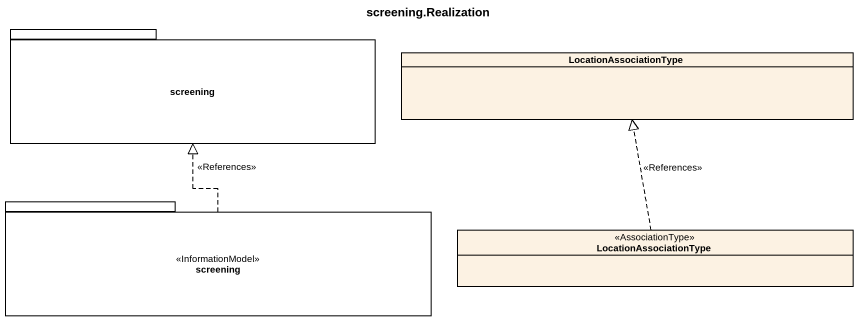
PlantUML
@startuml
title screening.Realization
hide circle
hide empty members
package screening {
}
class LocationAssociationType
package "screening" as screening_2 <<InformationModel>> {
}
class "LocationAssociationType" as LocationAssociationType_2 <<AssociationType>>
screening_2 .up.|> screening : <<References>>
LocationAssociationType_2 .up.|> LocationAssociationType : <<References>>
@enduml
